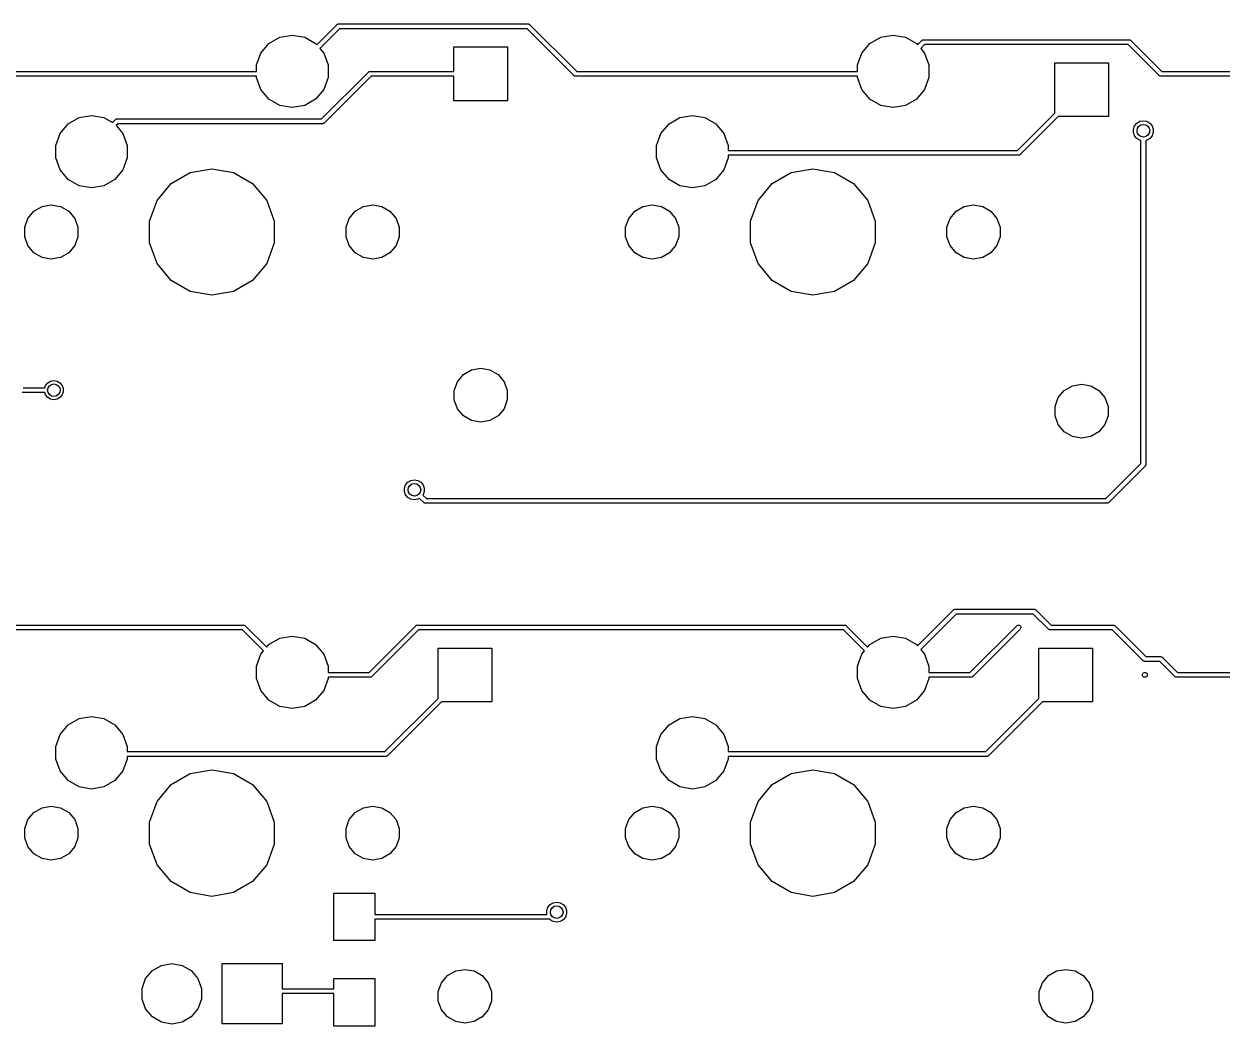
# Model space of a CAD drawing. Extents: x 16 to 277, y -108 to -11.
# Drawn here: x 73.06 to 110.94, y -104.1 to -72.42 of the extents above; entities that cross this region are included whole.
import ezdxf

# ---------------------------------------------------------------- set-up
doc = ezdxf.new("R2010")
doc.units = 0
doc.header["$MEASUREMENT"] = 0
doc.layers.add('BLACK', color=7, linetype='CONTINUOUS')

msp = doc.modelspace()

# ---------------------------------------------------------------- linework, layer by layer
at = {"layer": 'Black'}
for p, q in [((82.3111, -73.0811), (82.9461, -72.4461)), ((83.0316, -72.5762), (82.4095, -73.1983)), ((82.9461, -72.4461), (82.9489, -72.4442)), ((82.9489, -72.4442), (82.951, -72.4416)), ((82.951, -72.4416), (82.9596, -72.4367)), ((82.9596, -72.4367), (82.9678, -72.4309)), ((82.9678, -72.4309), (82.971, -72.4301)), ((82.971, -72.4301), (82.9739, -72.4284)), ((82.9739, -72.4284), (82.9837, -72.4267)), ((82.9837, -72.4267), (82.9934, -72.4241)), ((82.9934, -72.4241), (82.9967, -72.4244)), ((82.9967, -72.4244), (83, -72.4238)), ((83, -72.4238), (89, -72.4238)), ((88.9684, -72.5762), (83.0316, -72.5762)), ((90.4461, -74.0539), (88.9684, -72.5762)), ((89, -72.4238), (89.0033, -72.4244)), ((89.0033, -72.4244), (89.0066, -72.4241)), ((89.0066, -72.4241), (89.0163, -72.4267)), ((89.0163, -72.4267), (89.0261, -72.4284)), ((89.0261, -72.4284), (89.029, -72.4301)), ((89.029, -72.4301), (89.0322, -72.4309)), ((89.0322, -72.4309), (89.0404, -72.4367)), ((89.0404, -72.4367), (89.049, -72.4416)), ((89.049, -72.4416), (89.0511, -72.4442)), ((89.0511, -72.4442), (89.0539, -72.4461)), ((89.0539, -72.4461), (90.5316, -73.9238)), ((80.5464, -73.3463), (80.8025, -73.0411)), ((80.8025, -73.0411), (81.1476, -72.8418)), ((81.1476, -72.8418), (81.54, -72.7726)), ((81.54, -72.7726), (81.9324, -72.8418)), ((81.9324, -72.8418), (82.2775, -73.0411)), ((82.2775, -73.0411), (82.3111, -73.0811)), ((99.5464, -73.3463), (99.8025, -73.0411)), ((99.8025, -73.0411), (100.148, -72.8418)), ((100.148, -72.8418), (100.54, -72.7726)), ((100.54, -72.7726), (100.932, -72.8418)), ((100.932, -72.8418), (101.278, -73.0411)), ((101.278, -73.0411), (101.311, -73.0811)), ((101.311, -73.0811), (101.446, -72.9461)), ((101.532, -73.0762), (101.409, -73.1983)), ((101.446, -72.9461), (101.449, -72.9442)), ((101.449, -72.9442), (101.451, -72.9416)), ((101.451, -72.9416), (101.46, -72.9366)), ((101.46, -72.9366), (101.468, -72.9309)), ((101.468, -72.9309), (101.471, -72.9301)), ((101.471, -72.9301), (101.474, -72.9284)), ((101.474, -72.9284), (101.484, -72.9267)), ((101.484, -72.9267), (101.493, -72.9241)), ((101.493, -72.9241), (101.497, -72.9244)), ((101.497, -72.9244), (101.5, -72.9238)), ((101.5, -72.9238), (108, -72.9238)), ((107.968, -73.0762), (101.532, -73.0762)), ((108.946, -74.0539), (107.968, -73.0762)), ((108, -72.9238), (108.003, -72.9244)), ((108.003, -72.9244), (108.007, -72.9241)), ((108.007, -72.9241), (108.016, -72.9267)), ((108.016, -72.9267), (108.026, -72.9284)), ((108.026, -72.9284), (108.029, -72.9301)), ((108.029, -72.9301), (108.032, -72.9309)), ((108.032, -72.9309), (108.04, -72.9367)), ((108.04, -72.9367), (108.049, -72.9416)), ((108.049, -72.9416), (108.051, -72.9442)), ((108.051, -72.9442), (108.054, -72.9461)), ((108.054, -72.9461), (109.032, -73.9238)), ((80.4101, -73.7208), (80.5464, -73.3463)), ((82.4095, -73.1983), (82.5336, -73.3463)), ((82.5336, -73.3463), (82.6699, -73.7208)), ((86.6478, -73.9238), (86.6478, -73.1509)), ((86.6478, -73.1509), (88.3471, -73.1509)), ((88.3471, -73.1509), (88.3471, -74.8501)), ((99.4101, -73.7208), (99.5464, -73.3463)), ((101.409, -73.1983), (101.534, -73.3463)), ((101.534, -73.3463), (101.67, -73.7208)), ((80.4101, -73.9238), (80.4101, -73.7208)), ((82.6699, -73.7208), (82.6699, -74.1192)), ((99.4101, -73.9238), (99.4101, -73.7208)), ((101.67, -73.7208), (101.67, -74.1192)), ((105.648, -75.2444), (105.648, -73.6509)), ((105.648, -73.6509), (107.347, -73.6509)), ((107.347, -73.6509), (107.347, -75.3501)), ((80.4101, -74.0762), (70.5, -74.0762)), ((70.5316, -73.9238), (80.4101, -73.9238)), ((80.4101, -74.1192), (80.4101, -74.0762)), ((80.5464, -74.4937), (80.4101, -74.1192)), ((82.4684, -75.4238), (83.9461, -73.9461)), ((82.6699, -74.1192), (82.5336, -74.4937)), ((84.0316, -74.0762), (82.5539, -75.5539)), ((83.9461, -73.9461), (83.9489, -73.9442)), ((83.9489, -73.9442), (83.951, -73.9416)), ((83.951, -73.9416), (83.9596, -73.9367)), ((83.9596, -73.9367), (83.9678, -73.9309)), ((83.9678, -73.9309), (83.971, -73.9301)), ((83.971, -73.9301), (83.9739, -73.9284)), ((83.9739, -73.9284), (83.9837, -73.9267)), ((83.9837, -73.9267), (83.9934, -73.9241)), ((83.9934, -73.9241), (83.9967, -73.9244)), ((83.9967, -73.9244), (84, -73.9238)), ((84, -73.9238), (86.6478, -73.9238)), ((86.6478, -74.0762), (84.0316, -74.0762)), ((86.6478, -74.8501), (86.6478, -74.0762)), ((90.4489, -74.0558), (90.4461, -74.0539)), ((90.451, -74.0584), (90.4489, -74.0558)), ((90.4596, -74.0633), (90.451, -74.0584)), ((90.4678, -74.0691), (90.4596, -74.0633)), ((90.471, -74.0699), (90.4678, -74.0691)), ((90.4739, -74.0716), (90.471, -74.0699)), ((90.4837, -74.0733), (90.4739, -74.0716)), ((90.4934, -74.0759), (90.4837, -74.0733)), ((90.4967, -74.0756), (90.4934, -74.0759)), ((90.5, -74.0762), (90.4967, -74.0756)), ((99.4101, -74.0762), (90.5, -74.0762)), ((90.5316, -73.9238), (99.4101, -73.9238)), ((99.4101, -74.1192), (99.4101, -74.0762)), ((99.5464, -74.4937), (99.4101, -74.1192)), ((101.67, -74.1192), (101.534, -74.4937)), ((108.949, -74.0558), (108.946, -74.0539)), ((108.951, -74.0584), (108.949, -74.0558)), ((108.96, -74.0634), (108.951, -74.0584)), ((108.968, -74.0691), (108.96, -74.0634)), ((108.971, -74.0699), (108.968, -74.0691)), ((108.974, -74.0716), (108.971, -74.0699)), ((108.984, -74.0733), (108.974, -74.0716)), ((108.993, -74.0759), (108.984, -74.0733)), ((108.997, -74.0756), (108.993, -74.0759)), ((109, -74.0762), (108.997, -74.0756)), ((118.41, -74.0762), (109, -74.0762)), ((109.032, -73.9238), (118.41, -73.9238)), ((80.8025, -74.7989), (80.5464, -74.4937)), ((82.5336, -74.4937), (82.2775, -74.7989)), ((99.8025, -74.7989), (99.5464, -74.4937)), ((101.534, -74.4937), (101.278, -74.7989)), ((81.1476, -74.9982), (80.8025, -74.7989)), ((81.54, -75.0674), (81.1476, -74.9982)), ((81.9324, -74.9982), (81.54, -75.0674)), ((82.2775, -74.7989), (81.9324, -74.9982)), ((88.3471, -74.8501), (86.6478, -74.8501)), ((100.148, -74.9982), (99.8025, -74.7989)), ((100.54, -75.0674), (100.148, -74.9982)), ((100.932, -74.9982), (100.54, -75.0674)), ((101.278, -74.7989), (100.932, -74.9982)), ((74.4525, -75.5811), (74.7976, -75.3818)), ((74.7976, -75.3818), (75.19, -75.3126)), ((75.19, -75.3126), (75.5824, -75.3818)), ((75.5824, -75.3818), (75.8538, -75.5385)), ((93.4525, -75.5811), (93.7976, -75.3818)), ((93.7976, -75.3818), (94.19, -75.3126)), ((94.19, -75.3126), (94.5824, -75.3818)), ((94.5824, -75.3818), (94.9275, -75.5811)), ((104.468, -76.4238), (105.648, -75.2444)), ((105.758, -75.3501), (104.554, -76.5539)), ((107.347, -75.3501), (105.758, -75.3501)), ((74.1964, -75.8863), (74.4525, -75.5811)), ((75.8538, -75.5385), (75.9461, -75.4461)), ((75.9461, -75.4461), (75.9489, -75.4442)), ((75.9489, -75.4442), (75.951, -75.4416)), ((75.951, -75.4416), (75.9596, -75.4366)), ((75.9596, -75.4366), (75.9678, -75.4309)), ((75.9678, -75.4309), (75.971, -75.4301)), ((75.971, -75.4301), (75.9739, -75.4284)), ((76.0316, -75.5762), (75.9728, -75.635)), ((75.9728, -75.635), (76.1836, -75.8863)), ((75.9739, -75.4284), (75.9837, -75.4267)), ((75.9837, -75.4267), (75.9934, -75.4241)), ((75.9934, -75.4241), (75.9967, -75.4244)), ((75.9967, -75.4244), (76, -75.4238)), ((76, -75.4238), (82.4684, -75.4238)), ((82.5, -75.5762), (76.0316, -75.5762)), ((82.5033, -75.5756), (82.5, -75.5762)), ((82.5066, -75.5759), (82.5033, -75.5756)), ((82.5163, -75.5733), (82.5066, -75.5759)), ((82.5261, -75.5716), (82.5163, -75.5733)), ((82.529, -75.5699), (82.5261, -75.5716)), ((82.5322, -75.5691), (82.529, -75.5699)), ((82.5404, -75.5633), (82.5322, -75.5691)), ((82.549, -75.5584), (82.5404, -75.5633)), ((82.5511, -75.5558), (82.549, -75.5584)), ((82.5539, -75.5539), (82.5511, -75.5558)), ((93.1964, -75.8863), (93.4525, -75.5811)), ((94.9275, -75.5811), (95.1836, -75.8863)), ((108.136, -75.7447), (108.174, -75.6406)), ((108.136, -75.8553), (108.136, -75.7447)), ((108.174, -75.6406), (108.245, -75.5559)), ((108.245, -75.5559), (108.341, -75.5005)), ((108.341, -75.5005), (108.45, -75.4813)), ((108.45, -75.4813), (108.559, -75.5005)), ((108.559, -75.5005), (108.655, -75.5559)), ((108.655, -75.5559), (108.726, -75.6406)), ((108.726, -75.6406), (108.764, -75.7447)), ((108.764, -75.7447), (108.764, -75.8553)), ((74.0601, -76.2608), (74.1964, -75.8863)), ((76.1836, -75.8863), (76.3199, -76.2608)), ((93.0601, -76.2608), (93.1964, -75.8863)), ((95.1836, -75.8863), (95.3199, -76.2608)), ((108.174, -75.9594), (108.136, -75.8553)), ((108.245, -76.0441), (108.174, -75.9594)), ((108.341, -76.0995), (108.245, -76.0441)), ((108.374, -76.1053), (108.341, -76.0995)), ((108.374, -86.3184), (108.374, -76.1053)), ((108.559, -76.0995), (108.526, -76.1053)), ((108.526, -76.1053), (108.526, -86.35)), ((108.655, -76.0441), (108.559, -76.0995)), ((108.726, -75.9594), (108.655, -76.0441)), ((108.764, -75.8553), (108.726, -75.9594)), ((74.0601, -76.6592), (74.0601, -76.2608)), ((76.3199, -76.2608), (76.3199, -76.6592)), ((93.0601, -76.6592), (93.0601, -76.2608)), ((95.3199, -76.2608), (95.3199, -76.4238)), ((95.3199, -76.4238), (104.468, -76.4238)), ((74.1964, -77.0337), (74.0601, -76.6592)), ((76.3199, -76.6592), (76.1836, -77.0337)), ((93.1964, -77.0337), (93.0601, -76.6592)), ((95.3199, -76.6592), (95.1836, -77.0337)), ((104.5, -76.5762), (95.3199, -76.5762)), ((95.3199, -76.5762), (95.3199, -76.6592)), ((104.503, -76.5756), (104.5, -76.5762)), ((104.507, -76.5759), (104.503, -76.5756)), ((104.516, -76.5733), (104.507, -76.5759)), ((104.526, -76.5716), (104.516, -76.5733)), ((104.529, -76.5699), (104.526, -76.5716)), ((104.532, -76.5691), (104.529, -76.5699)), ((104.54, -76.5633), (104.532, -76.5691)), ((104.549, -76.5584), (104.54, -76.5633)), ((104.551, -76.5558), (104.549, -76.5584)), ((104.554, -76.5539), (104.551, -76.5558)), ((74.4525, -77.3389), (74.1964, -77.0337)), ((76.1836, -77.0337), (75.9275, -77.3389)), ((77.7134, -77.4667), (78.3154, -77.1192)), ((78.3154, -77.1192), (79, -76.9985)), ((79, -76.9985), (79.6846, -77.1192)), ((79.6846, -77.1192), (80.2865, -77.4667)), ((93.4525, -77.3389), (93.1964, -77.0337)), ((95.1836, -77.0337), (94.9275, -77.3389)), ((96.7134, -77.4667), (97.3154, -77.1192)), ((97.3154, -77.1192), (98, -76.9985)), ((98, -76.9985), (98.6846, -77.1192)), ((98.6846, -77.1192), (99.2865, -77.4667)), ((74.7976, -77.5382), (74.4525, -77.3389)), ((75.19, -77.6074), (74.7976, -77.5382)), ((75.5824, -77.5382), (75.19, -77.6074)), ((75.9275, -77.3389), (75.5824, -77.5382)), ((77.2666, -77.9992), (77.7134, -77.4667)), ((80.2865, -77.4667), (80.7334, -77.9992)), ((93.7976, -77.5382), (93.4525, -77.3389)), ((94.19, -77.6074), (93.7976, -77.5382)), ((94.5824, -77.5382), (94.19, -77.6074)), ((94.9275, -77.3389), (94.5824, -77.5382)), ((96.2666, -77.9992), (96.7134, -77.4667)), ((99.2865, -77.4667), (99.7334, -77.9992)), ((77.0289, -78.6524), (77.2666, -77.9992)), ((80.7334, -77.9992), (80.9711, -78.6524)), ((96.0289, -78.6524), (96.2666, -77.9992)), ((99.7334, -77.9992), (99.9711, -78.6524)), ((73.1803, -78.5729), (73.371, -78.3457)), ((73.371, -78.3457), (73.6279, -78.1974)), ((73.6279, -78.1974), (73.92, -78.1458)), ((73.92, -78.1458), (74.2121, -78.1974)), ((74.2121, -78.1974), (74.469, -78.3457)), ((74.469, -78.3457), (74.6597, -78.5729)), ((83.3403, -78.5729), (83.531, -78.3457)), ((83.531, -78.3457), (83.7879, -78.1974)), ((83.7879, -78.1974), (84.08, -78.1458)), ((84.08, -78.1458), (84.3721, -78.1974)), ((84.3721, -78.1974), (84.629, -78.3457)), ((84.629, -78.3457), (84.8197, -78.5729)), ((92.1803, -78.5729), (92.371, -78.3457)), ((92.371, -78.3457), (92.6279, -78.1974)), ((92.6279, -78.1974), (92.92, -78.1458)), ((92.92, -78.1458), (93.2121, -78.1974)), ((93.2121, -78.1974), (93.469, -78.3457)), ((93.469, -78.3457), (93.6597, -78.5729)), ((102.34, -78.5729), (102.531, -78.3457)), ((102.531, -78.3457), (102.788, -78.1974)), ((102.788, -78.1974), (103.08, -78.1458)), ((103.08, -78.1458), (103.372, -78.1974)), ((103.372, -78.1974), (103.629, -78.3457)), ((103.629, -78.3457), (103.82, -78.5729)), ((73.0788, -78.8517), (73.1803, -78.5729)), ((74.6597, -78.5729), (74.7612, -78.8517)), ((77.0289, -79.3476), (77.0289, -78.6524)), ((80.9711, -78.6524), (80.9711, -79.3476)), ((83.2388, -78.8517), (83.3403, -78.5729)), ((84.8197, -78.5729), (84.9212, -78.8517)), ((92.0788, -78.8517), (92.1803, -78.5729)), ((93.6597, -78.5729), (93.7612, -78.8517)), ((96.0289, -79.3476), (96.0289, -78.6524)), ((99.9711, -78.6524), (99.9711, -79.3476)), ((102.239, -78.8517), (102.34, -78.5729)), ((103.82, -78.5729), (103.921, -78.8517)), ((73.0788, -79.1483), (73.0788, -78.8517)), ((73.1803, -79.4271), (73.0788, -79.1483)), ((74.7612, -79.1483), (74.6597, -79.4271)), ((74.7612, -78.8517), (74.7612, -79.1483)), ((83.2388, -79.1483), (83.2388, -78.8517)), ((83.3403, -79.4271), (83.2388, -79.1483)), ((84.9212, -79.1483), (84.8197, -79.4271)), ((84.9212, -78.8517), (84.9212, -79.1483)), ((92.0788, -79.1483), (92.0788, -78.8517)), ((92.1803, -79.4271), (92.0788, -79.1483)), ((93.7612, -79.1483), (93.6597, -79.4271)), ((93.7612, -78.8517), (93.7612, -79.1483)), ((102.239, -79.1483), (102.239, -78.8517)), ((102.34, -79.4271), (102.239, -79.1483)), ((103.921, -79.1483), (103.82, -79.4271)), ((103.921, -78.8517), (103.921, -79.1483)), ((73.371, -79.6543), (73.1803, -79.4271)), ((74.6597, -79.4271), (74.469, -79.6543)), ((77.2666, -80.0008), (77.0289, -79.3476)), ((80.9711, -79.3476), (80.7334, -80.0008)), ((83.531, -79.6543), (83.3403, -79.4271)), ((84.8197, -79.4271), (84.629, -79.6543)), ((92.371, -79.6543), (92.1803, -79.4271)), ((93.6597, -79.4271), (93.469, -79.6543)), ((96.2666, -80.0008), (96.0289, -79.3476)), ((99.9711, -79.3476), (99.7334, -80.0008)), ((102.531, -79.6543), (102.34, -79.4271)), ((103.82, -79.4271), (103.629, -79.6543)), ((73.6279, -79.8026), (73.371, -79.6543)), ((73.92, -79.8541), (73.6279, -79.8026)), ((74.2121, -79.8026), (73.92, -79.8541)), ((74.469, -79.6543), (74.2121, -79.8026)), ((83.7879, -79.8026), (83.531, -79.6543)), ((84.08, -79.8541), (83.7879, -79.8026)), ((84.3721, -79.8026), (84.08, -79.8541)), ((84.629, -79.6543), (84.3721, -79.8026)), ((92.6279, -79.8026), (92.371, -79.6543)), ((92.92, -79.8541), (92.6279, -79.8026)), ((93.2121, -79.8026), (92.92, -79.8541)), ((93.469, -79.6543), (93.2121, -79.8026)), ((102.788, -79.8026), (102.531, -79.6543)), ((103.08, -79.8541), (102.788, -79.8026)), ((103.372, -79.8026), (103.08, -79.8541)), ((103.629, -79.6543), (103.372, -79.8026)), ((77.7134, -80.5332), (77.2666, -80.0008)), ((80.7334, -80.0008), (80.2865, -80.5332)), ((96.7134, -80.5332), (96.2666, -80.0008)), ((99.7334, -80.0008), (99.2865, -80.5332)), ((78.3154, -80.8808), (77.7134, -80.5332)), ((80.2865, -80.5332), (79.6846, -80.8808)), ((97.3154, -80.8808), (96.7134, -80.5332)), ((99.2865, -80.5332), (98.6846, -80.8808)), ((79, -81.0015), (78.3154, -80.8808)), ((79.6846, -80.8808), (79, -81.0015)), ((98, -81.0015), (97.3154, -80.8808)), ((98.6846, -80.8808), (98, -81.0015)), ((87.2058, -83.3591), (87.4975, -83.3076)), ((87.4975, -83.3076), (87.7892, -83.3591)), ((73.8064, -83.7693), (73.897, -83.717)), ((73.897, -83.717), (74, -83.6989)), ((74, -83.6989), (74.103, -83.717)), ((74.103, -83.717), (74.1936, -83.7693)), ((86.7588, -83.7341), (86.9492, -83.5072)), ((86.9492, -83.5072), (87.2058, -83.3591)), ((87.7892, -83.3591), (88.0457, -83.5072)), ((88.0457, -83.5072), (88.2361, -83.7341)), ((73.7121, -84.0762), (73, -84.0762)), ((73.0316, -83.9238), (73.7121, -83.9238)), ((73.7121, -83.9238), (73.7392, -83.8494)), ((73.7392, -84.1506), (73.7121, -84.0762)), ((73.7392, -83.8494), (73.8064, -83.7693)), ((74.1936, -83.7693), (74.2608, -83.8494)), ((74.2608, -83.8494), (74.2966, -83.9477)), ((74.2966, -84.0523), (74.2608, -84.1506)), ((74.2966, -83.9477), (74.2966, -84.0523)), ((86.6575, -84.0124), (86.7588, -83.7341)), ((86.6575, -84.3086), (86.6575, -84.0124)), ((88.2361, -83.7341), (88.3374, -84.0124)), ((88.3374, -84.0124), (88.3374, -84.3086)), ((105.759, -84.2341), (105.949, -84.0072)), ((105.949, -84.0072), (106.206, -83.8591)), ((106.206, -83.8591), (106.497, -83.8076)), ((106.497, -83.8076), (106.789, -83.8591)), ((106.789, -83.8591), (107.046, -84.0072)), ((107.046, -84.0072), (107.236, -84.2341)), ((73.8064, -84.2307), (73.7392, -84.1506)), ((73.897, -84.283), (73.8064, -84.2307)), ((74, -84.3011), (73.897, -84.283)), ((74.103, -84.283), (74, -84.3011)), ((74.1936, -84.2307), (74.103, -84.283)), ((74.2608, -84.1506), (74.1936, -84.2307)), ((86.7588, -84.587), (86.6575, -84.3086)), ((88.3374, -84.3086), (88.2361, -84.587)), ((105.658, -84.5124), (105.759, -84.2341)), ((107.236, -84.2341), (107.337, -84.5124)), ((86.9492, -84.8139), (86.7588, -84.587)), ((87.2058, -84.962), (86.9492, -84.8139)), ((88.0457, -84.8139), (87.7892, -84.962)), ((88.2361, -84.587), (88.0457, -84.8139)), ((105.658, -84.8086), (105.658, -84.5124)), ((105.759, -85.087), (105.658, -84.8086)), ((107.337, -84.8086), (107.236, -85.087)), ((107.337, -84.5124), (107.337, -84.8086)), ((87.4975, -85.0134), (87.2058, -84.962)), ((87.7892, -84.962), (87.4975, -85.0134)), ((105.949, -85.3139), (105.759, -85.087)), ((107.236, -85.087), (107.046, -85.3139)), ((106.206, -85.462), (105.949, -85.3139)), ((106.497, -85.5134), (106.206, -85.462)), ((106.789, -85.462), (106.497, -85.5134)), ((107.046, -85.3139), (106.789, -85.462)), ((107.268, -87.4238), (108.374, -86.3184)), ((108.523, -86.3663), (108.522, -86.3761)), ((108.526, -86.3566), (108.523, -86.3663)), ((108.526, -86.35), (108.526, -86.3533)), ((108.526, -86.3533), (108.526, -86.3566)), ((108.504, -86.4039), (107.354, -87.5539)), ((108.506, -86.4011), (108.504, -86.4039)), ((108.508, -86.399), (108.506, -86.4011)), ((108.513, -86.3904), (108.508, -86.399)), ((108.519, -86.3822), (108.513, -86.3904)), ((108.52, -86.379), (108.519, -86.3822)), ((108.522, -86.3761), (108.52, -86.379)), ((85.0861, -87.0947), (85.124, -86.9906)), ((85.0861, -87.2053), (85.0861, -87.0947)), ((85.124, -86.9906), (85.1951, -86.9059)), ((85.1951, -86.9059), (85.291, -86.8505)), ((85.291, -86.8505), (85.4, -86.8313)), ((85.4, -86.8313), (85.509, -86.8505)), ((85.509, -86.8505), (85.6049, -86.9059)), ((85.6049, -86.9059), (85.676, -86.9906)), ((85.676, -86.9906), (85.7139, -87.0947)), ((85.7139, -87.0947), (85.7139, -87.2053)), ((85.124, -87.3094), (85.0861, -87.2053)), ((85.1951, -87.3941), (85.124, -87.3094)), ((85.291, -87.4495), (85.1951, -87.3941)), ((85.4, -87.4687), (85.291, -87.4495)), ((85.509, -87.4495), (85.4, -87.4687)), ((85.5614, -87.4192), (85.509, -87.4495)), ((85.6961, -87.5539), (85.5614, -87.4192)), ((85.676, -87.3094), (85.672, -87.3142)), ((85.672, -87.3142), (85.7816, -87.4238)), ((85.7139, -87.2053), (85.676, -87.3094)), ((85.7816, -87.4238), (107.268, -87.4238)), ((85.6989, -87.5558), (85.6961, -87.5539)), ((85.701, -87.5584), (85.6989, -87.5558)), ((85.7096, -87.5633), (85.701, -87.5584)), ((85.7178, -87.5691), (85.7096, -87.5633)), ((85.721, -87.5699), (85.7178, -87.5691)), ((85.7239, -87.5716), (85.721, -87.5699)), ((85.7337, -87.5733), (85.7239, -87.5716)), ((85.7434, -87.5759), (85.7337, -87.5733)), ((85.7467, -87.5756), (85.7434, -87.5759)), ((85.75, -87.5762), (85.7467, -87.5756)), ((107.3, -87.5762), (85.75, -87.5762)), ((107.303, -87.5756), (107.3, -87.5762)), ((107.307, -87.5759), (107.303, -87.5756)), ((107.316, -87.5733), (107.307, -87.5759)), ((107.326, -87.5716), (107.316, -87.5733)), ((107.329, -87.5699), (107.326, -87.5716)), ((107.332, -87.5691), (107.329, -87.5699)), ((107.34, -87.5633), (107.332, -87.5691)), ((107.349, -87.5584), (107.34, -87.5633)), ((107.351, -87.5558), (107.349, -87.5584)), ((107.354, -87.5539), (107.351, -87.5558)), ((101.311, -92.0811), (102.446, -90.9461)), ((102.532, -91.0762), (101.409, -92.1983)), ((102.446, -90.9461), (102.449, -90.9442)), ((102.449, -90.9442), (102.451, -90.9416)), ((102.451, -90.9416), (102.46, -90.9367)), ((102.46, -90.9367), (102.468, -90.9309)), ((102.468, -90.9309), (102.471, -90.9301)), ((102.471, -90.9301), (102.474, -90.9284)), ((102.474, -90.9284), (102.484, -90.9267)), ((102.484, -90.9267), (102.493, -90.9241)), ((102.493, -90.9241), (102.497, -90.9244)), ((102.497, -90.9244), (102.5, -90.9238)), ((102.5, -90.9238), (105, -90.9238)), ((104.968, -91.0762), (102.532, -91.0762)), ((105.446, -91.5539), (104.968, -91.0762)), ((105, -90.9238), (105.003, -90.9244)), ((105.003, -90.9244), (105.007, -90.9241)), ((105.007, -90.9241), (105.016, -90.9267)), ((105.016, -90.9267), (105.026, -90.9284)), ((105.026, -90.9284), (105.029, -90.9301)), ((105.029, -90.9301), (105.032, -90.9309)), ((105.032, -90.9309), (105.04, -90.9367)), ((105.04, -90.9367), (105.049, -90.9416)), ((105.049, -90.9416), (105.051, -90.9442)), ((105.051, -90.9442), (105.054, -90.9461)), ((105.054, -90.9461), (105.532, -91.4238)), ((67, -91.4238), (80, -91.4238)), ((79.9684, -91.5762), (67.0316, -91.5762)), ((80.634, -92.2418), (79.9684, -91.5762)), ((80, -91.4238), (80.0033, -91.4244)), ((80.0033, -91.4244), (80.0066, -91.4241)), ((80.0066, -91.4241), (80.0163, -91.4267)), ((80.0163, -91.4267), (80.0261, -91.4284)), ((80.0261, -91.4284), (80.029, -91.4301)), ((80.029, -91.4301), (80.0322, -91.4309)), ((80.0322, -91.4309), (80.0404, -91.4367)), ((80.0404, -91.4367), (80.049, -91.4416)), ((80.049, -91.4416), (80.0511, -91.4442)), ((80.0511, -91.4442), (80.0539, -91.4461)), ((80.0539, -91.4461), (80.7324, -92.1246)), ((83.9684, -92.9238), (85.4461, -91.4461)), ((85.5316, -91.5762), (84.0539, -93.0539)), ((85.4461, -91.4461), (85.4489, -91.4442)), ((85.4489, -91.4442), (85.451, -91.4416)), ((85.451, -91.4416), (85.4596, -91.4367)), ((85.4596, -91.4367), (85.4678, -91.4309)), ((85.4678, -91.4309), (85.471, -91.4301)), ((85.471, -91.4301), (85.4739, -91.4284)), ((85.4739, -91.4284), (85.4837, -91.4267)), ((85.4837, -91.4267), (85.4934, -91.4241)), ((85.4934, -91.4241), (85.4967, -91.4244)), ((85.4967, -91.4244), (85.5, -91.4238)), ((85.5, -91.4238), (99, -91.4238)), ((98.9684, -91.5762), (85.5316, -91.5762)), ((99.634, -92.2418), (98.9684, -91.5762)), ((99, -91.4238), (99.0033, -91.4244)), ((99.0033, -91.4244), (99.0066, -91.4241)), ((99.0066, -91.4241), (99.0163, -91.4267)), ((99.0163, -91.4267), (99.0261, -91.4284)), ((99.0261, -91.4284), (99.029, -91.4301)), ((99.029, -91.4301), (99.0322, -91.4309)), ((99.0322, -91.4309), (99.0404, -91.4367)), ((99.0404, -91.4367), (99.049, -91.4416)), ((99.049, -91.4416), (99.0511, -91.4442)), ((99.0511, -91.4442), (99.0539, -91.4461)), ((99.0539, -91.4461), (99.7324, -92.1246)), ((102.968, -92.9238), (104.446, -91.4461)), ((104.554, -91.5539), (103.054, -93.0539)), ((104.446, -91.4461), (104.468, -91.4309)), ((104.468, -91.4309), (104.493, -91.4241)), ((104.493, -91.4241), (104.52, -91.4264)), ((104.52, -91.4264), (104.544, -91.4376)), ((104.544, -91.4376), (104.562, -91.4563)), ((104.569, -91.5322), (104.554, -91.5539)), ((104.562, -91.4563), (104.574, -91.4803)), ((104.576, -91.5066), (104.569, -91.5322)), ((104.574, -91.4803), (104.576, -91.5066)), ((105.449, -91.5558), (105.446, -91.5539)), ((105.451, -91.5584), (105.449, -91.5558)), ((105.46, -91.5633), (105.451, -91.5584)), ((105.468, -91.5691), (105.46, -91.5633)), ((105.471, -91.5699), (105.468, -91.5691)), ((105.474, -91.5716), (105.471, -91.5699)), ((105.484, -91.5733), (105.474, -91.5716)), ((105.493, -91.5759), (105.484, -91.5733)), ((105.497, -91.5756), (105.493, -91.5759)), ((105.5, -91.5762), (105.497, -91.5756)), ((107.468, -91.5762), (105.5, -91.5762)), ((105.532, -91.4238), (107.5, -91.4238)), ((108.446, -92.5539), (107.468, -91.5762)), ((107.5, -91.4238), (107.503, -91.4244)), ((107.503, -91.4244), (107.507, -91.4241)), ((107.507, -91.4241), (107.516, -91.4267)), ((107.516, -91.4267), (107.526, -91.4284)), ((107.526, -91.4284), (107.529, -91.4301)), ((107.529, -91.4301), (107.532, -91.4309)), ((107.532, -91.4309), (107.54, -91.4367)), ((107.54, -91.4367), (107.549, -91.4416)), ((107.549, -91.4416), (107.551, -91.4442)), ((107.551, -91.4442), (107.554, -91.4461)), ((107.554, -91.4461), (108.532, -92.4238)), ((80.7324, -92.1246), (80.8025, -92.0411)), ((80.8025, -92.0411), (81.1476, -91.8418)), ((81.1476, -91.8418), (81.54, -91.7726)), ((81.54, -91.7726), (81.9324, -91.8418)), ((81.9324, -91.8418), (82.2775, -92.0411)), ((82.2775, -92.0411), (82.5336, -92.3463)), ((99.7324, -92.1246), (99.8025, -92.0411)), ((99.8025, -92.0411), (100.148, -91.8418)), ((100.148, -91.8418), (100.54, -91.7726)), ((100.54, -91.7726), (100.932, -91.8418)), ((100.932, -91.8418), (101.278, -92.0411)), ((101.278, -92.0411), (101.311, -92.0811)), ((80.4101, -92.7208), (80.5464, -92.3463)), ((80.5464, -92.3463), (80.634, -92.2418)), ((82.5336, -92.3463), (82.6699, -92.7208)), ((86.1478, -93.7444), (86.1478, -92.1509)), ((86.1478, -92.1509), (87.8471, -92.1509)), ((87.8471, -92.1509), (87.8471, -93.8501)), ((99.4101, -92.7208), (99.5464, -92.3463)), ((99.5464, -92.3463), (99.634, -92.2418)), ((101.409, -92.1983), (101.534, -92.3463)), ((101.534, -92.3463), (101.67, -92.7208)), ((105.148, -93.7444), (105.148, -92.1509)), ((105.148, -92.1509), (106.847, -92.1509)), ((106.847, -92.1509), (106.847, -93.8501)), ((108.532, -92.4238), (109, -92.4238)), ((109, -92.4238), (109.003, -92.4244)), ((109.003, -92.4244), (109.007, -92.4241)), ((109.007, -92.4241), (109.016, -92.4267)), ((109.016, -92.4267), (109.026, -92.4284)), ((109.026, -92.4284), (109.029, -92.4301)), ((109.029, -92.4301), (109.032, -92.4309)), ((109.032, -92.4309), (109.04, -92.4367)), ((80.4101, -93.1192), (80.4101, -92.7208)), ((82.6699, -92.7208), (82.6699, -92.9238)), ((99.4101, -93.1192), (99.4101, -92.7208)), ((101.67, -92.7208), (101.67, -92.9238)), ((108.449, -92.5558), (108.446, -92.5539)), ((108.451, -92.5584), (108.449, -92.5558)), ((108.46, -92.5634), (108.451, -92.5584)), ((108.468, -92.5691), (108.46, -92.5634)), ((108.471, -92.5699), (108.468, -92.5691)), ((108.474, -92.5716), (108.471, -92.5699)), ((108.484, -92.5733), (108.474, -92.5716)), ((108.493, -92.5759), (108.484, -92.5733)), ((108.497, -92.5756), (108.493, -92.5759)), ((108.5, -92.5762), (108.497, -92.5756)), ((108.968, -92.5762), (108.5, -92.5762)), ((109.446, -93.0539), (108.968, -92.5762)), ((109.04, -92.4367), (109.049, -92.4416)), ((109.049, -92.4416), (109.051, -92.4442)), ((109.051, -92.4442), (109.054, -92.4461)), ((109.054, -92.4461), (109.532, -92.9238)), ((80.5464, -93.4937), (80.4101, -93.1192)), ((82.6699, -93.1192), (82.5336, -93.4937)), ((82.6699, -92.9238), (83.9684, -92.9238)), ((84, -93.0762), (82.6699, -93.0762)), ((82.6699, -93.0762), (82.6699, -93.1192)), ((84.0033, -93.0756), (84, -93.0762)), ((84.0066, -93.0759), (84.0033, -93.0756)), ((84.0163, -93.0733), (84.0066, -93.0759)), ((84.0261, -93.0716), (84.0163, -93.0733)), ((84.029, -93.0699), (84.0261, -93.0716)), ((84.0322, -93.0691), (84.029, -93.0699)), ((84.0404, -93.0633), (84.0322, -93.0691)), ((84.049, -93.0584), (84.0404, -93.0633)), ((84.0511, -93.0558), (84.049, -93.0584)), ((84.0539, -93.0539), (84.0511, -93.0558)), ((99.5464, -93.4937), (99.4101, -93.1192)), ((101.67, -93.1192), (101.534, -93.4937)), ((101.67, -92.9238), (102.968, -92.9238)), ((103, -93.0762), (101.67, -93.0762)), ((101.67, -93.0762), (101.67, -93.1192)), ((103.003, -93.0756), (103, -93.0762)), ((103.007, -93.0759), (103.003, -93.0756)), ((103.016, -93.0733), (103.007, -93.0759)), ((103.026, -93.0716), (103.016, -93.0733)), ((103.029, -93.0699), (103.026, -93.0716)), ((103.032, -93.0691), (103.029, -93.0699)), ((103.04, -93.0633), (103.032, -93.0691)), ((103.049, -93.0584), (103.04, -93.0633)), ((103.051, -93.0558), (103.049, -93.0584)), ((103.054, -93.0539), (103.051, -93.0558)), ((108.421, -93.0026), (108.425, -92.9764)), ((108.427, -93.0285), (108.421, -93.0026)), ((108.425, -92.9764), (108.438, -92.9532)), ((108.44, -93.0511), (108.427, -93.0285)), ((108.438, -92.9532), (108.458, -92.9356)), ((108.461, -93.0675), (108.44, -93.0511)), ((108.458, -92.9356), (108.482, -92.9259)), ((108.486, -93.0759), (108.461, -93.0675)), ((108.482, -92.9259), (108.485, -92.9253)), ((108.485, -92.9253), (108.511, -92.9246)), ((108.513, -93.0752), (108.486, -93.0759)), ((108.511, -92.9246), (108.536, -92.933)), ((108.515, -93.0747), (108.513, -93.0752)), ((108.54, -93.0649), (108.515, -93.0747)), ((108.536, -92.933), (108.557, -92.9494)), ((108.56, -93.0474), (108.54, -93.0649)), ((108.557, -92.9494), (108.571, -92.972)), ((108.572, -93.0241), (108.56, -93.0474)), ((108.571, -92.972), (108.576, -92.9979)), ((108.576, -92.9979), (108.572, -93.0241)), ((109.449, -93.0558), (109.446, -93.0539)), ((109.451, -93.0584), (109.449, -93.0558)), ((109.46, -93.0633), (109.451, -93.0584)), ((109.468, -93.0691), (109.46, -93.0633)), ((109.471, -93.0699), (109.468, -93.0691)), ((109.474, -93.0716), (109.471, -93.0699)), ((109.484, -93.0733), (109.474, -93.0716)), ((109.493, -93.0759), (109.484, -93.0733)), ((109.497, -93.0756), (109.493, -93.0759)), ((109.5, -93.0762), (109.497, -93.0756)), ((127.91, -93.0762), (109.5, -93.0762)), ((109.532, -92.9238), (127.91, -92.9238)), ((80.8025, -93.7989), (80.5464, -93.4937)), ((82.5336, -93.4937), (82.2775, -93.7989)), ((99.8025, -93.7989), (99.5464, -93.4937)), ((101.534, -93.4937), (101.278, -93.7989)), ((81.1476, -93.9982), (80.8025, -93.7989)), ((82.2775, -93.7989), (81.9324, -93.9982)), ((84.4684, -95.4238), (86.1478, -93.7444)), ((86.2576, -93.8501), (84.5539, -95.5539)), ((87.8471, -93.8501), (86.2576, -93.8501)), ((100.148, -93.9982), (99.8025, -93.7989)), ((101.278, -93.7989), (100.932, -93.9982)), ((103.468, -95.4238), (105.148, -93.7444)), ((105.258, -93.8501), (103.554, -95.5539)), ((106.847, -93.8501), (105.258, -93.8501)), ((74.7976, -94.3818), (75.19, -94.3126)), ((75.19, -94.3126), (75.5824, -94.3818)), ((81.54, -94.0674), (81.1476, -93.9982)), ((81.9324, -93.9982), (81.54, -94.0674)), ((93.7976, -94.3818), (94.19, -94.3126)), ((94.19, -94.3126), (94.5824, -94.3818)), ((100.54, -94.0674), (100.148, -93.9982)), ((100.932, -93.9982), (100.54, -94.0674)), ((74.1964, -94.8863), (74.4525, -94.5811)), ((74.4525, -94.5811), (74.7976, -94.3818)), ((75.5824, -94.3818), (75.9275, -94.5811)), ((75.9275, -94.5811), (76.1836, -94.8863)), ((93.1964, -94.8863), (93.4525, -94.5811)), ((93.4525, -94.5811), (93.7976, -94.3818)), ((94.5824, -94.3818), (94.9275, -94.5811)), ((94.9275, -94.5811), (95.1836, -94.8863)), ((74.0601, -95.2608), (74.1964, -94.8863)), ((76.1836, -94.8863), (76.3199, -95.2608)), ((93.0601, -95.2608), (93.1964, -94.8863)), ((95.1836, -94.8863), (95.3199, -95.2608)), ((74.0601, -95.6592), (74.0601, -95.2608)), ((76.3199, -95.2608), (76.3199, -95.4238)), ((76.3199, -95.4238), (84.4684, -95.4238)), ((93.0601, -95.6592), (93.0601, -95.2608)), ((95.3199, -95.2608), (95.3199, -95.4238)), ((95.3199, -95.4238), (103.468, -95.4238)), ((74.1964, -96.0337), (74.0601, -95.6592)), ((76.3199, -95.6592), (76.1836, -96.0337)), ((84.5, -95.5762), (76.3199, -95.5762)), ((76.3199, -95.5762), (76.3199, -95.6592)), ((84.5033, -95.5756), (84.5, -95.5762)), ((84.5066, -95.5759), (84.5033, -95.5756)), ((84.5163, -95.5733), (84.5066, -95.5759)), ((84.5261, -95.5716), (84.5163, -95.5733)), ((84.529, -95.5699), (84.5261, -95.5716)), ((84.5322, -95.5691), (84.529, -95.5699)), ((84.5404, -95.5633), (84.5322, -95.5691)), ((84.549, -95.5584), (84.5404, -95.5633)), ((84.5511, -95.5558), (84.549, -95.5584)), ((84.5539, -95.5539), (84.5511, -95.5558)), ((93.1964, -96.0337), (93.0601, -95.6592)), ((95.3199, -95.6592), (95.1836, -96.0337)), ((103.5, -95.5762), (95.3199, -95.5762)), ((95.3199, -95.5762), (95.3199, -95.6592)), ((103.503, -95.5756), (103.5, -95.5762)), ((103.507, -95.5759), (103.503, -95.5756)), ((103.516, -95.5733), (103.507, -95.5759)), ((103.526, -95.5716), (103.516, -95.5733)), ((103.529, -95.5699), (103.526, -95.5716)), ((103.532, -95.5691), (103.529, -95.5699)), ((103.54, -95.5633), (103.532, -95.5691)), ((103.549, -95.5584), (103.54, -95.5633)), ((103.551, -95.5558), (103.549, -95.5584)), ((103.554, -95.5539), (103.551, -95.5558)), ((74.4525, -96.3389), (74.1964, -96.0337)), ((76.1836, -96.0337), (75.9275, -96.3389)), ((77.7134, -96.4667), (78.3154, -96.1192)), ((78.3154, -96.1192), (79, -95.9985)), ((79, -95.9985), (79.6846, -96.1192)), ((79.6846, -96.1192), (80.2865, -96.4667)), ((93.4525, -96.3389), (93.1964, -96.0337)), ((95.1836, -96.0337), (94.9275, -96.3389)), ((96.7134, -96.4667), (97.3154, -96.1192)), ((97.3154, -96.1192), (98, -95.9985)), ((98, -95.9985), (98.6846, -96.1192)), ((98.6846, -96.1192), (99.2865, -96.4667)), ((74.7976, -96.5382), (74.4525, -96.3389)), ((75.19, -96.6074), (74.7976, -96.5382)), ((75.5824, -96.5382), (75.19, -96.6074)), ((75.9275, -96.3389), (75.5824, -96.5382)), ((77.2666, -96.9992), (77.7134, -96.4667)), ((80.2865, -96.4667), (80.7334, -96.9992)), ((93.7976, -96.5382), (93.4525, -96.3389)), ((94.19, -96.6074), (93.7976, -96.5382)), ((94.5824, -96.5382), (94.19, -96.6074)), ((94.9275, -96.3389), (94.5824, -96.5382)), ((96.2666, -96.9992), (96.7134, -96.4667)), ((99.2865, -96.4667), (99.7334, -96.9992)), ((73.1803, -97.5729), (73.371, -97.3457)), ((73.371, -97.3457), (73.6279, -97.1974)), ((73.6279, -97.1974), (73.92, -97.1458)), ((73.92, -97.1458), (74.2121, -97.1974)), ((74.2121, -97.1974), (74.469, -97.3457)), ((74.469, -97.3457), (74.6597, -97.5729)), ((77.0289, -97.6524), (77.2666, -96.9992)), ((80.7334, -96.9992), (80.9711, -97.6524)), ((83.3403, -97.5729), (83.531, -97.3457)), ((83.531, -97.3457), (83.7879, -97.1974)), ((83.7879, -97.1974), (84.08, -97.1458)), ((84.08, -97.1458), (84.3721, -97.1974)), ((84.3721, -97.1974), (84.629, -97.3457)), ((84.629, -97.3457), (84.8197, -97.5729)), ((92.1803, -97.5729), (92.371, -97.3457)), ((92.371, -97.3457), (92.6279, -97.1974)), ((92.6279, -97.1974), (92.92, -97.1458)), ((92.92, -97.1458), (93.2121, -97.1974)), ((93.2121, -97.1974), (93.469, -97.3457)), ((93.469, -97.3457), (93.6597, -97.5729)), ((96.0289, -97.6524), (96.2666, -96.9992)), ((99.7334, -96.9992), (99.9711, -97.6524)), ((102.34, -97.5729), (102.531, -97.3457)), ((102.531, -97.3457), (102.788, -97.1974)), ((102.788, -97.1974), (103.08, -97.1458)), ((103.08, -97.1458), (103.372, -97.1974)), ((103.372, -97.1974), (103.629, -97.3457)), ((103.629, -97.3457), (103.82, -97.5729)), ((73.0788, -97.8517), (73.1803, -97.5729)), ((74.6597, -97.5729), (74.7612, -97.8517)), ((77.0289, -98.3476), (77.0289, -97.6524)), ((80.9711, -97.6524), (80.9711, -98.3476)), ((83.2388, -97.8517), (83.3403, -97.5729)), ((84.8197, -97.5729), (84.9212, -97.8517)), ((92.0788, -97.8517), (92.1803, -97.5729)), ((93.6597, -97.5729), (93.7612, -97.8517)), ((96.0289, -98.3476), (96.0289, -97.6524)), ((99.9711, -97.6524), (99.9711, -98.3476)), ((102.239, -97.8517), (102.34, -97.5729)), ((103.82, -97.5729), (103.921, -97.8517)), ((73.0788, -98.1483), (73.0788, -97.8517)), ((74.7612, -97.8517), (74.7612, -98.1483)), ((83.2388, -98.1483), (83.2388, -97.8517)), ((84.9212, -97.8517), (84.9212, -98.1483)), ((92.0788, -98.1483), (92.0788, -97.8517)), ((93.7612, -97.8517), (93.7612, -98.1483)), ((102.239, -98.1483), (102.239, -97.8517)), ((103.921, -97.8517), (103.921, -98.1483)), ((73.1803, -98.4271), (73.0788, -98.1483)), ((73.371, -98.6543), (73.1803, -98.4271)), ((74.6597, -98.4271), (74.469, -98.6543)), ((74.7612, -98.1483), (74.6597, -98.4271)), ((77.2666, -99.0008), (77.0289, -98.3476)), ((80.9711, -98.3476), (80.7334, -99.0008)), ((83.3403, -98.4271), (83.2388, -98.1483)), ((83.531, -98.6543), (83.3403, -98.4271)), ((84.8197, -98.4271), (84.629, -98.6543)), ((84.9212, -98.1483), (84.8197, -98.4271)), ((92.1803, -98.4271), (92.0788, -98.1483)), ((92.371, -98.6543), (92.1803, -98.4271)), ((93.6597, -98.4271), (93.469, -98.6543)), ((93.7612, -98.1483), (93.6597, -98.4271)), ((96.2666, -99.0008), (96.0289, -98.3476)), ((99.9711, -98.3476), (99.7334, -99.0008)), ((102.34, -98.4271), (102.239, -98.1483)), ((102.531, -98.6543), (102.34, -98.4271)), ((103.82, -98.4271), (103.629, -98.6543)), ((103.921, -98.1483), (103.82, -98.4271)), ((73.6279, -98.8026), (73.371, -98.6543)), ((73.92, -98.8541), (73.6279, -98.8026)), ((74.2121, -98.8026), (73.92, -98.8541)), ((74.469, -98.6543), (74.2121, -98.8026)), ((83.7879, -98.8026), (83.531, -98.6543)), ((84.08, -98.8541), (83.7879, -98.8026)), ((84.3721, -98.8026), (84.08, -98.8541)), ((84.629, -98.6543), (84.3721, -98.8026)), ((92.6279, -98.8026), (92.371, -98.6543)), ((92.92, -98.8541), (92.6279, -98.8026)), ((93.2121, -98.8026), (92.92, -98.8541)), ((93.469, -98.6543), (93.2121, -98.8026)), ((102.788, -98.8026), (102.531, -98.6543)), ((103.08, -98.8541), (102.788, -98.8026)), ((103.372, -98.8026), (103.08, -98.8541)), ((103.629, -98.6543), (103.372, -98.8026)), ((77.7134, -99.5332), (77.2666, -99.0008)), ((80.7334, -99.0008), (80.2865, -99.5332)), ((96.7134, -99.5332), (96.2666, -99.0008)), ((99.7334, -99.0008), (99.2865, -99.5332)), ((78.3154, -99.8808), (77.7134, -99.5332)), ((80.2865, -99.5332), (79.6846, -99.8808)), ((97.3154, -99.8808), (96.7134, -99.5332)), ((99.2865, -99.5332), (98.6846, -99.8808)), ((79, -100.002), (78.3154, -99.8808)), ((79.6846, -99.8808), (79, -100.002)), ((82.85, -101.4), (82.85, -99.9)), ((82.85, -99.9), (84.15, -99.9)), ((84.15, -99.9), (84.15, -100.574)), ((98, -100.002), (97.3154, -99.8808)), ((98.6846, -99.8808), (98, -100.002)), ((89.5861, -100.445), (89.624, -100.341)), ((89.624, -100.341), (89.6951, -100.256)), ((89.6951, -100.256), (89.791, -100.201)), ((89.791, -100.201), (89.9, -100.181)), ((89.9, -100.181), (90.009, -100.201)), ((90.009, -100.201), (90.1049, -100.256)), ((90.1049, -100.256), (90.176, -100.341)), ((90.176, -100.341), (90.2139, -100.445)), ((84.15, -100.574), (89.5928, -100.574)), ((89.6801, -100.726), (84.15, -100.726)), ((84.15, -100.726), (84.15, -101.4)), ((89.5861, -100.555), (89.5861, -100.445)), ((89.5928, -100.574), (89.5861, -100.555)), ((89.6951, -100.744), (89.6801, -100.726)), ((89.791, -100.799), (89.6951, -100.744)), ((90.1049, -100.744), (90.009, -100.799)), ((90.176, -100.659), (90.1049, -100.744)), ((90.2139, -100.555), (90.176, -100.659)), ((90.2139, -100.445), (90.2139, -100.555)), ((89.9, -100.819), (89.791, -100.799)), ((90.009, -100.799), (89.9, -100.819)), ((84.15, -101.4), (82.85, -101.4)), ((77.1154, -102.348), (77.403, -102.182)), ((77.403, -102.182), (77.73, -102.124)), ((77.73, -102.124), (78.057, -102.182)), ((78.057, -102.182), (78.3446, -102.348)), ((79.3175, -104.032), (79.3175, -102.127)), ((79.3175, -102.127), (81.2225, -102.127)), ((81.2225, -102.127), (81.2225, -102.924)), ((76.7884, -102.914), (76.902, -102.602)), ((76.902, -102.602), (77.1154, -102.348)), ((78.3446, -102.348), (78.558, -102.602)), ((78.558, -102.602), (78.6716, -102.914)), ((82.85, -102.924), (82.85, -102.6)), ((82.85, -102.6), (84.15, -102.6)), ((84.15, -102.6), (84.15, -104.1)), ((86.2588, -102.734), (86.4492, -102.507)), ((86.4492, -102.507), (86.7058, -102.359)), ((86.7058, -102.359), (86.9975, -102.308)), ((86.9975, -102.308), (87.2892, -102.359)), ((87.2892, -102.359), (87.5457, -102.507)), ((87.5457, -102.507), (87.7361, -102.734)), ((105.259, -102.734), (105.449, -102.507)), ((105.449, -102.507), (105.706, -102.359)), ((105.706, -102.359), (105.997, -102.308)), ((105.997, -102.308), (106.289, -102.359)), ((106.289, -102.359), (106.546, -102.507)), ((106.546, -102.507), (106.736, -102.734)), ((76.7884, -103.246), (76.7884, -102.914)), ((78.6716, -102.914), (78.6716, -103.246)), ((81.2225, -102.924), (82.85, -102.924)), ((86.1575, -103.012), (86.2588, -102.734)), ((86.1575, -103.309), (86.1575, -103.012)), ((87.7361, -102.734), (87.8374, -103.012)), ((87.8374, -103.012), (87.8374, -103.309)), ((105.158, -103.012), (105.259, -102.734)), ((105.158, -103.309), (105.158, -103.012)), ((106.736, -102.734), (106.837, -103.012)), ((106.837, -103.012), (106.837, -103.309)), ((76.902, -103.558), (76.7884, -103.246)), ((78.6716, -103.246), (78.558, -103.558)), ((82.85, -103.076), (81.2225, -103.076)), ((81.2225, -103.076), (81.2225, -104.032)), ((82.85, -104.1), (82.85, -103.076)), ((86.2588, -103.587), (86.1575, -103.309)), ((87.8374, -103.309), (87.7361, -103.587)), ((105.259, -103.587), (105.158, -103.309)), ((106.837, -103.309), (106.736, -103.587)), ((77.1154, -103.812), (76.902, -103.558)), ((78.558, -103.558), (78.3446, -103.812)), ((86.4492, -103.814), (86.2588, -103.587)), ((87.7361, -103.587), (87.5457, -103.814)), ((105.449, -103.814), (105.259, -103.587)), ((106.736, -103.587), (106.546, -103.814)), ((77.403, -103.978), (77.1154, -103.812)), ((77.73, -104.036), (77.403, -103.978)), ((78.057, -103.978), (77.73, -104.036)), ((78.3446, -103.812), (78.057, -103.978)), ((81.2225, -104.032), (79.3175, -104.032)), ((84.15, -104.1), (82.85, -104.1)), ((86.7058, -103.962), (86.4492, -103.814)), ((86.9975, -104.013), (86.7058, -103.962)), ((87.2892, -103.962), (86.9975, -104.013)), ((87.5457, -103.814), (87.2892, -103.962)), ((105.706, -103.962), (105.449, -103.814)), ((105.997, -104.013), (105.706, -103.962)), ((106.289, -103.962), (105.997, -104.013)), ((106.546, -103.814), (106.289, -103.962))]:
    msp.add_line(p, q, dxfattribs=at)
for centre in [(108.45, -75.8), (74, -84), (85.4, -87.15), (89.9, -100.5)]:
    msp.add_circle(centre, 0.2, dxfattribs=at)

doc.saveas('drawing.dxf')
